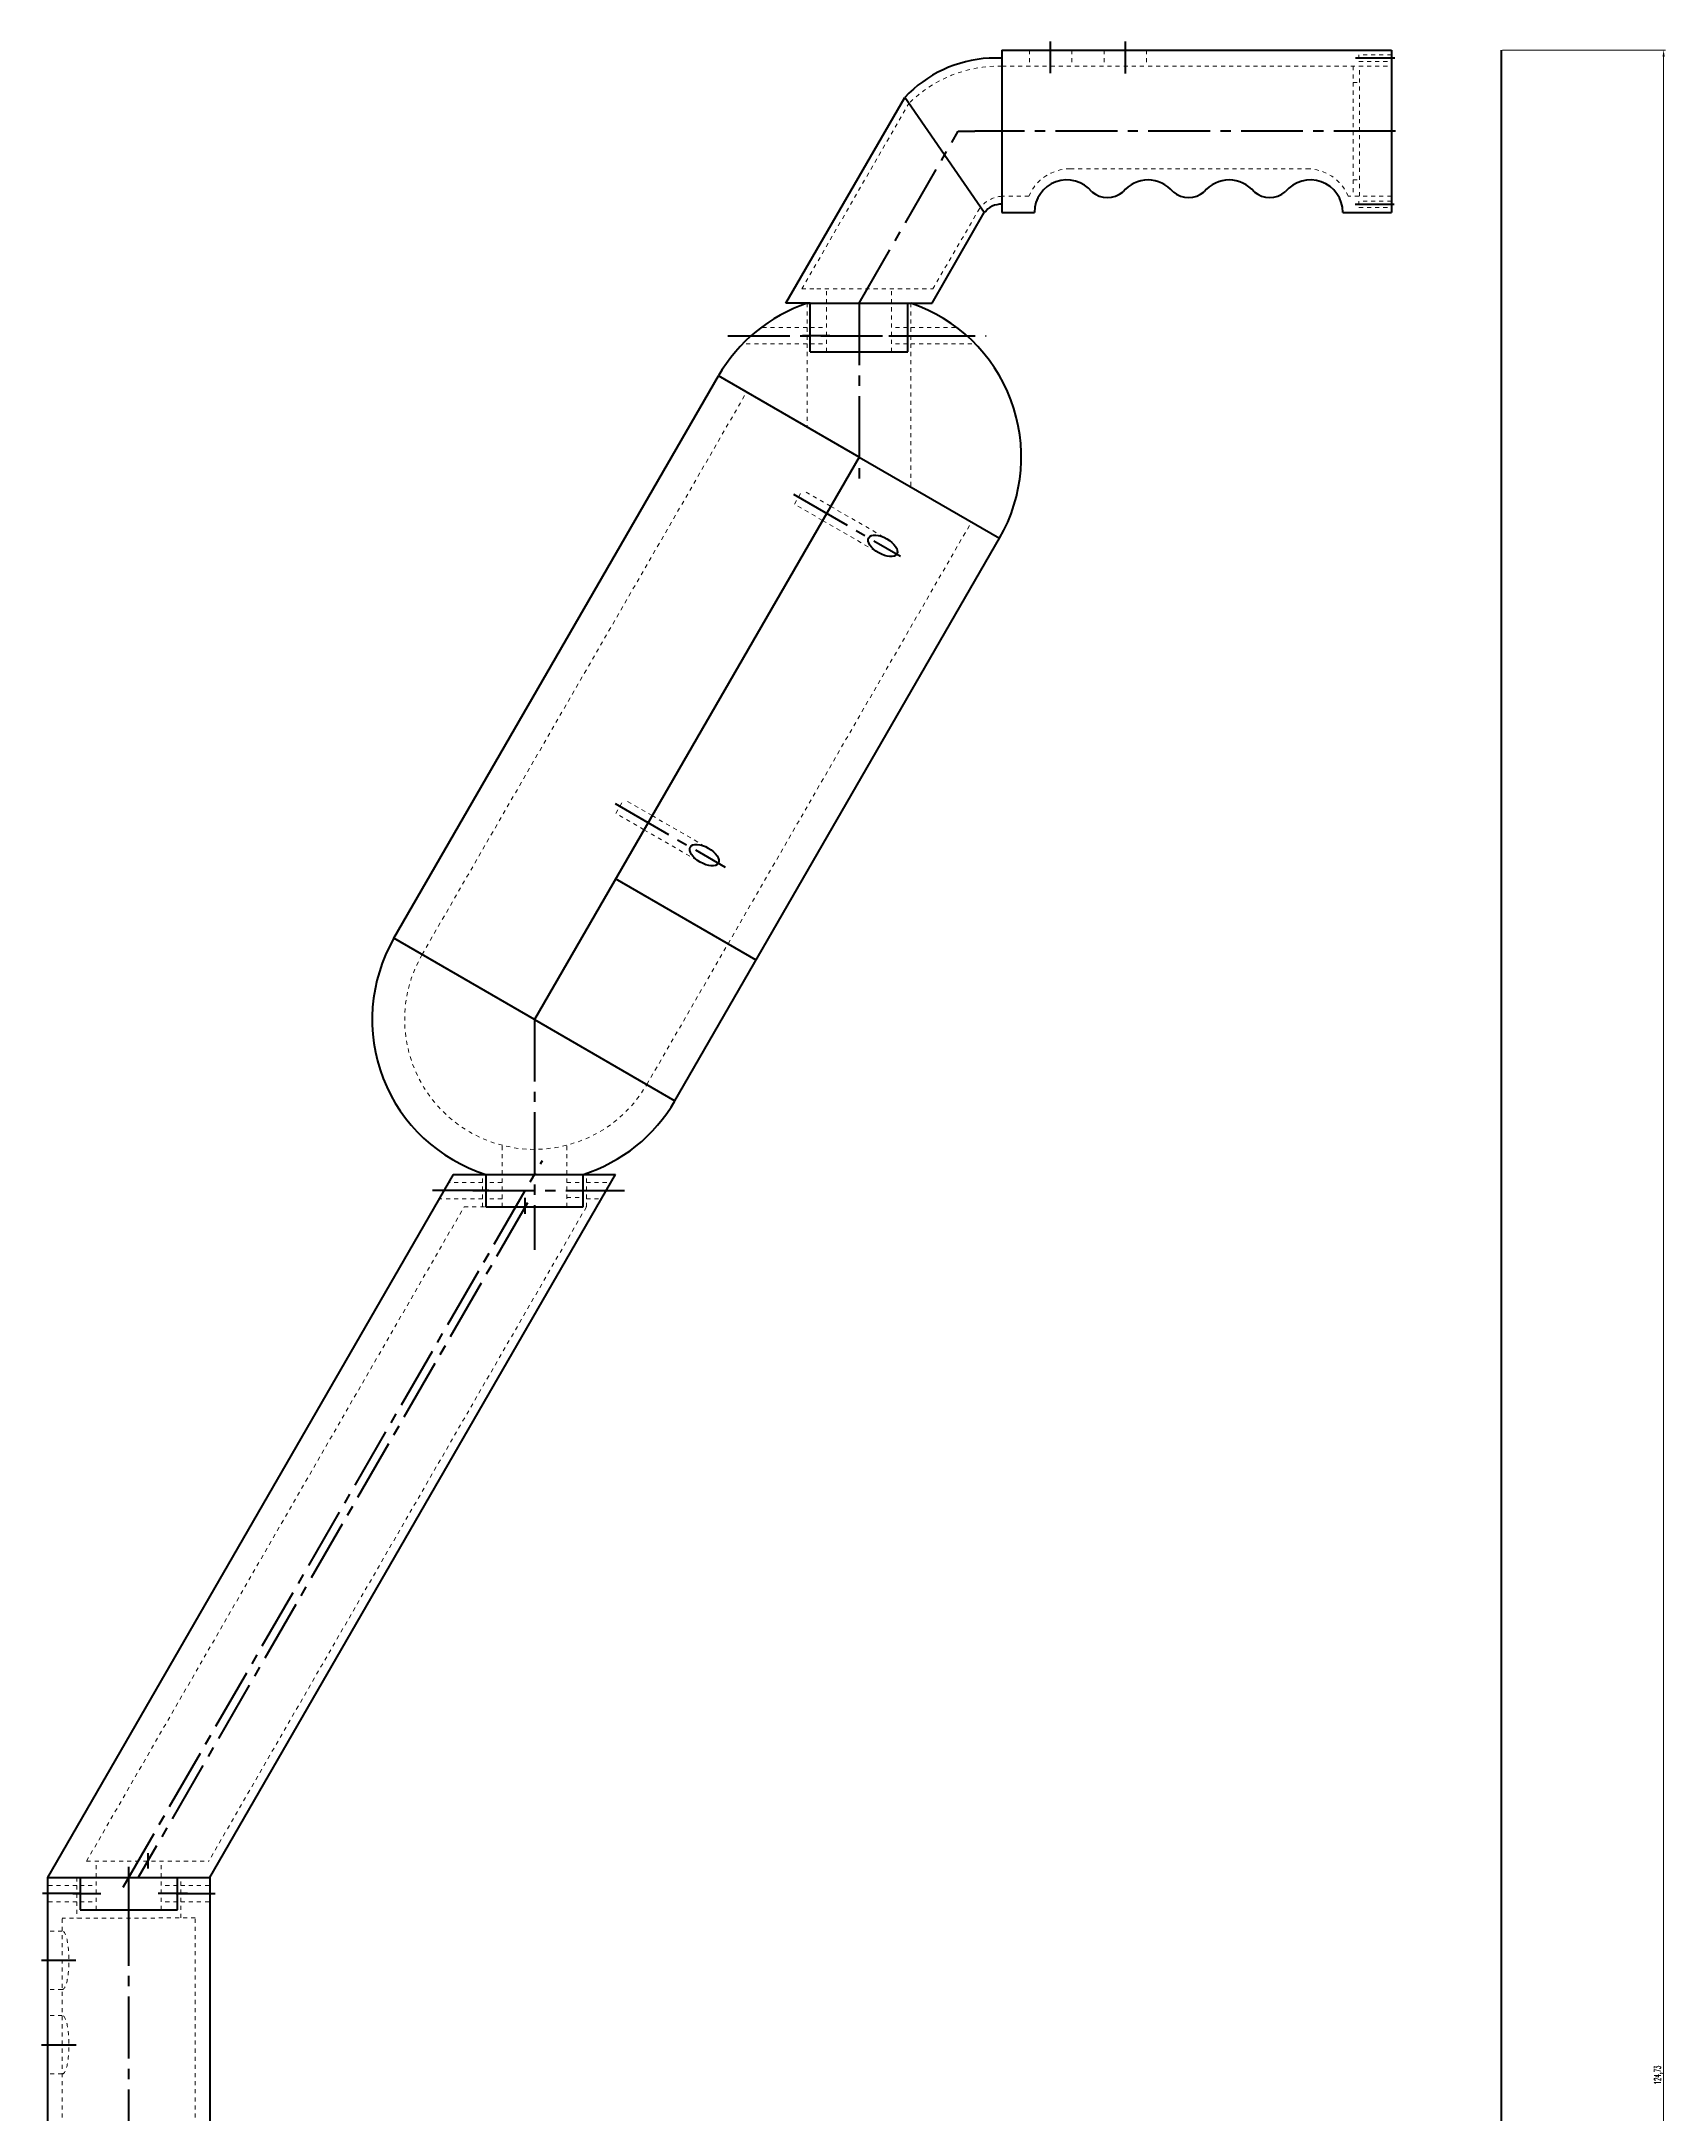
# Model space of a CAD drawing. Header units: millimetres. Extents: x 4 to 56, y -68 to 57.
# Drawn here: x 6.1 to 56.2, y -7.1 to 56.8 of the extents above; entities that cross this region are included whole.
import ezdxf

# ---------------------------------------------------------------- set-up
doc = ezdxf.new("R2010")
doc.units = ezdxf.units.MM
doc.header["$LTSCALE"] = 0.1
doc.linetypes.add('CENTRO2', pattern=[28.575, 19.05, -3.175, 3.175, -3.175])
doc.linetypes.add('JIS_02_1.2', pattern=[2.5, 1.25, -1.25])
for name, color, linetype, lineweight in [('Aristas Ocultas', 1, 'JIS_02_1.2', 20), ('Contorno', 5, 'Continuous', 60), ('Cotas', 6, 'Continuous', 20), ('Ejes', 3, 'CENTRO2', 40)]:
    doc.layers.add(name, color=color, linetype=linetype, lineweight=lineweight)
doc.styles.get("Standard").update_dxf_attribs({"font": 'romans.shx', "width": 0.5})
doc.dimstyles.new('ISO-25', dxfattribs={"dimscale": 0.2, "dimtxt": 1, "dimasz": 1, "dimexe": 0.3, "dimexo": 0.2, "dimgap": 0.2, "dimtad": 1, "dimtxsty": 'Standard', "dimcen": 2.5, "dimclrd": 256, "dimclre": 6, "dimclrt": 6, "dimadec": 0, "dimazin": 0, "dimtfac": 1, "dimtmove": 0, "dimatfit": 3, "dimfxl": 1, "dimtfillclr": 6, "dimlwd": 20, "dimlwe": 20, "dimarcsym": 0})

# ---------------------------------------------------------------- blocks, each defined once
blk = doc.blocks.new('*D61')
at = {"layer": 'Cotas', "color": 6, "linetype": 'Continuous', "lineweight": 20}
for p, q in [((51.163, 56.52), (56.183, 56.52)), ((51.163, -68.207), (56.183, -68.207))]:
    blk.add_line(p, q, dxfattribs=at)
at = {"layer": 'Cotas', "linetype": 'Continuous', "lineweight": 20}
blk.add_line((56.123, -68.007), (56.123, 56.32), dxfattribs=at)
at = {"layer": 'Cotas'}
for points in [[(56.09, 56.32), (56.157, 56.32), (56.123, 56.52)], [(56.09, -68.007), (56.157, -68.007), (56.123, -68.207)]]:
    blk.add_solid(points, dxfattribs=at)
at = {"layer": 'Defpoints', "color": 0}
for p in [(51.123, 56.52), (56.123, 56.52), (51.123, -68.207)]:
    blk.add_point(p, dxfattribs=at)
at = {"layer": 'Cotas', "color": 6, "insert": (55.964, -5.844), "char_height": 0.2, "attachment_point": 5, "rotation": 90}
blk.add_mtext('124,73', dxfattribs=at)

msp = doc.modelspace()

# ---------------------------------------------------------------- linework, layer by layer
at = {"layer": 'Aristas Ocultas'}
for p, q in [((36.587, 56.52), (36.587, 56.02)), ((37.887, 56.52), (37.887, 56.02)), ((38.887, 56.52), (38.887, 56.02)), ((40.187, 56.52), (40.187, 56.02)), ((47.737, 56.37), (46.737, 56.37)), ((46.737, 56.37), (46.737, 56.17)), ((47.737, 56.37), (47.237, 56.37)), ((46.556, 56.02), (46.556, 52.02)), ((46.737, 56.17), (47.737, 56.17)), ((46.756, 52.02), (46.756, 56.02)), ((47.237, 56.17), (47.737, 56.17)), ((46.556, 55.52), (46.756, 55.52)), ((29.569, 49.161), (32.867, 54.874)), ((46.556, 52.52), (46.756, 52.52)), ((47.736, 51.87), (46.736, 51.87)), ((46.736, 51.87), (46.736, 51.67)), ((47.736, 51.87), (47.236, 51.87)), ((33.604, 49.161), (35.074, 51.685)), ((46.736, 51.67), (47.737, 51.67)), ((47.236, 51.67), (47.737, 51.67)), ((29.569, 49.161), (30.032, 49.161)), ((30.032, 49.161), (33.604, 49.161)), ((30.332, 47.221), (30.332, 49.161)), ((32.332, 47.221), (32.332, 49.161)), ((29.732, 48.721), (29.732, 44.908)), ((32.932, 48.721), (32.932, 43.06)), ((29.732, 47.971), (28.315, 47.971)), ((29.832, 47.971), (30.332, 47.971)), ((32.832, 47.971), (32.332, 47.971)), ((32.932, 47.971), (34.349, 47.971)), ((29.732, 47.471), (27.749, 47.471)), ((29.832, 47.471), (30.332, 47.471)), ((32.832, 47.471), (32.332, 47.471)), ((32.932, 47.471), (34.915, 47.471)), ((17.868, 28.663), (27.868, 45.984)), ((29.341, 42.535), (29.591, 42.968)), ((30.457, 42.468), (29.591, 42.968)), ((30.207, 42.035), (29.341, 42.535)), ((30.457, 42.468), (32.189, 41.468)), ((24.796, 24.663), (34.796, 41.984)), ((30.207, 42.035), (31.939, 41.035)), ((23.841, 33.009), (24.091, 33.442)), ((24.957, 32.942), (24.091, 33.442)), ((24.707, 32.509), (23.841, 33.009)), ((24.957, 32.942), (24.707, 32.509)), ((24.957, 32.942), (26.689, 31.942)), ((24.707, 32.509), (26.439, 31.509)), ((20.332, 20.894), (20.332, 22.79)), ((22.332, 20.894), (22.332, 22.79)), ((19.732, 20.894), (19.732, 21.894)), ((22.932, 20.894), (22.932, 21.894)), ((19.732, 21.144), (18.399, 21.144)), ((19.732, 21.644), (18.688, 21.644)), ((20.332, 21.644), (19.832, 21.644)), ((20.332, 21.144), (19.832, 21.144)), ((22.332, 21.644), (22.832, 21.644)), ((22.332, 21.179), (22.832, 21.179)), ((22.932, 21.644), (23.688, 21.644)), ((22.932, 21.144), (23.399, 21.144)), ((7.532, 0.743), (19.166, 20.894)), ((22.932, 20.894), (11.298, 0.743)), ((19.166, 20.894), (22.932, 20.894)), ((7.532, 0.743), (11.298, 0.743)), ((7.832, -0.757), (7.832, 0.743)), ((9.832, -0.757), (9.832, 0.743)), ((7.232, 0.243), (7.232, -1.011)), ((10.432, -1.007), (10.432, 0.243)), ((7.232, -0.007), (6.332, -0.007)), ((7.232, -0.507), (6.332, -0.507)), ((7.332, -0.007), (7.832, -0.007)), ((7.332, -0.507), (7.832, -0.507)), ((10.332, -0.007), (9.832, -0.007)), ((10.332, -0.507), (9.832, -0.507)), ((10.432, -0.007), (11.332, -0.007)), ((10.432, -0.507), (11.332, -0.507)), ((10.882, -1.007), (6.782, -1.011)), ((6.782, -20.907), (6.782, -1.011)), ((10.882, -20.907), (10.882, -1.007)), ((6.782, -1.411), (6.332, -1.411)), ((6.782, -3.211), (6.332, -3.211)), ((6.782, -4.011), (6.332, -4.011)), ((6.782, -5.811), (6.332, -5.811))]:
    msp.add_line(p, q, dxfattribs=at)
at = {"layer": 'Aristas Ocultas', "linetype": 'JIS_02_1.2'}
for p, q in [((35.737, 56.02), (47.737, 56.02)), ((37.838, 52.864), (45.137, 52.864)), ((36.569, 52.02), (35.737, 52.02)), ((47.737, 52.02), (46.406, 52.02))]:
    msp.add_line(p, q, dxfattribs=at)
at = {"layer": 'Aristas Ocultas'}
for centre, radius, start, end in [((35.64, 52.098), 3.924, 88.57355, 134.96009), ((35.824, 51.024), 0.999, 94.95896, 138.62789), ((21.332, 26.663), 4, 150, 330)]:
    msp.add_arc(centre, radius, start, end, dxfattribs=at)
at = {"layer": 'Aristas Ocultas', "linetype": 'JIS_02_1.2'}
for centre, start, end in [((37.841, 51.482), 90.14889, 157.0824), ((45.133, 51.482), 22.9176, 89.85111)]:
    msp.add_arc(centre, 1.382, start, end, dxfattribs=at)
at = {"layer": 'Aristas Ocultas'}
for centre in [(6.782, -2.311), (6.782, -4.911)]:
    msp.add_ellipse(centre, major_axis=(0, -0.9), ratio=0.231251, start_param=6.283185, end_param=9.424778, dxfattribs=at)
at = {"layer": 'Contorno'}
for p, q in [((35.737, 56.27), (35.343, 56.269)), ((35.737, 56.52), (47.737, 56.52)), ((35.737, 56.52), (35.737, 51.52)), ((35.737, 56.52), (35.737, 56.27)), ((47.737, 56.52), (47.737, 51.52)), ((51.123, 56.52), (51.123, -68.207)), ((29.082, 48.721), (32.74, 55.057)), ((35.193, 51.512), (32.74, 55.057)), ((33.582, 48.721), (35.193, 51.512)), ((35.737, 51.52), (36.737, 51.52)), ((35.737, 51.52), (36.737, 51.52)), ((46.237, 51.52), (47.737, 51.52)), ((29.832, 48.721), (29.082, 48.721)), ((29.732, 48.721), (32.932, 48.721)), ((29.832, 47.221), (29.832, 48.721)), ((29.832, 48.721), (32.832, 48.721)), ((32.832, 48.721), (33.582, 48.721)), ((32.832, 47.221), (32.832, 48.721)), ((29.832, 47.221), (32.832, 47.221)), ((17.002, 29.163), (27.002, 46.484)), ((17.002, 29.163), (27.002, 46.484)), ((31.332, 43.984), (27.002, 46.484)), ((31.332, 43.984), (21.332, 26.663)), ((31.332, 43.984), (35.662, 41.484)), ((25.662, 24.163), (35.662, 41.484)), ((28.162, 28.493), (23.832, 30.993)), ((21.332, 26.663), (17.002, 29.163)), ((21.332, 26.663), (25.662, 24.163)), ((18.832, 21.894), (6.332, 0.243)), ((11.332, 0.243), (23.832, 21.894)), ((18.832, 21.894), (23.832, 21.894)), ((19.832, 21.894), (22.832, 21.894)), ((19.832, 21.894), (19.832, 20.894)), ((22.832, 20.894), (22.832, 21.894)), ((19.832, 20.894), (22.832, 20.894)), ((6.332, 0.243), (7.332, 0.243)), ((6.332, 0.243), (7.232, 0.243)), ((6.332, 0.243), (6.332, -21.407)), ((7.232, 0.243), (10.432, 0.243)), ((7.332, 0.243), (7.332, -0.757)), ((7.332, 0.243), (10.332, 0.243)), ((10.332, -0.757), (10.332, 0.243)), ((10.332, 0.243), (11.332, 0.243)), ((10.432, 0.243), (11.332, 0.243)), ((11.332, 0.243), (11.332, -21.407)), ((7.332, -0.757), (10.332, -0.757))]:
    msp.add_line(p, q, dxfattribs=at)
for centre, radius, start, end in [((35.553, 52.418), 3.857, 93.12539, 136.82265), ((37.737, 51.519), 1, 39.66097, 179.92508), ((40.237, 51.519), 1, 39.66097, 140.33903), ((42.737, 51.519), 1, 39.66097, 140.33903), ((45.237, 51.519), 1, 0.07492, 140.33903), ((35.713, 51.12), 0.651, 87.85174, 142.94633), ((38.987, 52.72), 0.74, 229.54337, 310.45663), ((41.487, 52.72), 0.74, 229.54337, 310.45663), ((43.987, 52.72), 0.74, 229.54337, 310.45663), ((31.332, 43.984), 5, 108.66292, 150), ((31.332, 43.984), 5, 330, 71.33708), ((21.332, 26.663), 5, 150, 252.5424), ((21.332, 26.663), 5, 287.4576, 330)]:
    msp.add_arc(centre, radius, start, end, dxfattribs=at)
for centre in [(32.064, 41.252), (26.564, 31.725)]:
    msp.add_ellipse(centre, major_axis=(0.433, -0.25), ratio=0.5, dxfattribs=at)
at = {"layer": 'Ejes'}
for p, q in [((37.237, 55.806), (37.237, 56.784)), ((39.537, 56.784), (39.537, 55.798)), ((47.845, 56.27), (46.631, 56.27)), ((31.332, 48.721), (34.392, 54.02)), ((34.392, 54.02), (34.899, 54.02)), ((46.615, 51.77), (47.825, 51.77)), ((31.332, 48.721), (31.332, 43.061)), ((27.294, 47.721), (35.248, 47.721)), ((30.436, 47.721), (29.587, 47.721)), ((32.248, 47.721), (33.069, 47.721)), ((29.317, 42.838), (32.612, 40.935)), ((23.816, 33.312), (27.205, 31.356)), ((21.332, 26.663), (21.332, 19.566)), ((8.661, -0.054), (21.579, 22.322)), ((19.923, 21.394), (18.189, 21.394)), ((19.437, 21.394), (23.164, 21.394)), ((21.049, 20.678), (21.049, 21.176)), ((22.763, 21.394), (24.108, 21.394)), ((21.119, 21.015), (9.126, 0.243)), ((9.415, 0.99), (9.415, 0.52)), ((8.832, -0.904), (8.832, 0.563)), ((8.832, -22.479), (8.832, 0.448)), ((7.357, -0.257), (6.176, -0.257)), ((7.104, -0.257), (7.975, -0.257)), ((10.644, -0.257), (9.733, -0.257)), ((10.295, -0.257), (11.492, -0.257)), ((6.141, -2.311), (7.199, -2.311)), ((6.141, -4.911), (7.214, -4.911))]:
    msp.add_line(p, q, dxfattribs=at)
at = {"layer": 'Ejes', "linetype": 'CENTRO2'}
msp.add_line((47.865, 54.02), (34.899, 54.02), dxfattribs=at)

# ---------------------------------------------------------------- dimensions: what is measured, and where the dimension line sits
at = {"layer": 'Cotas'}
dim = msp.add_linear_dim(base=(56.123, 56.52), p1=(51.123, -68.207), p2=(51.123, 56.52), angle=90, dimstyle='ISO-25', dxfattribs=at)
dim.commit()
dim.dimension.update_dxf_attribs({"geometry": '*D61', "text_midpoint": (55.964, -5.844)})

doc.saveas('drawing.dxf')
